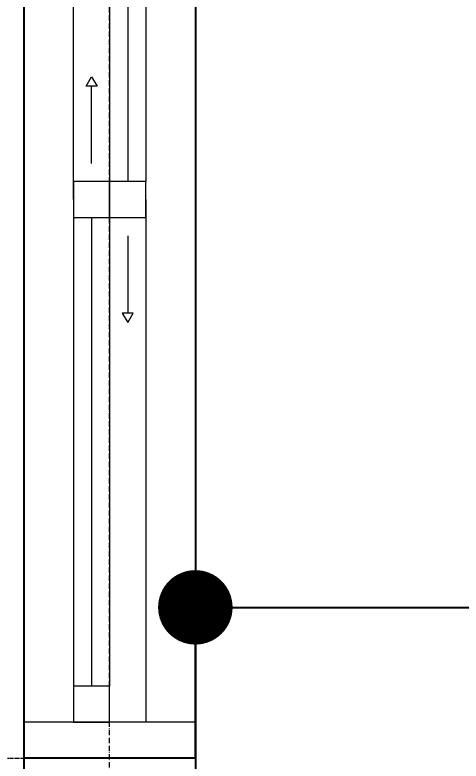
# Model space of a CAD drawing. Header units: millimetres. Extents: x -425671 to 598394, y -194194 to 343585.
# Drawn here: x 45602 to 46201, y 152028 to 153030 of the extents above; entities that cross this region are included whole.
import ezdxf

# ---------------------------------------------------------------- set-up
doc = ezdxf.new("R2010")
doc.units = ezdxf.units.MM
doc.linetypes.add('ACAD_ISO10W100', pattern=[18, 12, -3, 0, -3])
doc.linetypes.add('HIDDEN', pattern=[9.524999999999999, 6.35, -3.175])
for name, color, linetype, lineweight in [('230mm Wall', 250, 'Continuous', 25), ('Centre line', 30, 'Continuous', 9), ('Hidden', 250, 'Continuous', 5), ('S-DIM', 30, 'Continuous', 13), ('window', 250, 'Continuous', 13)]:
    doc.layers.add(name, color=color, linetype=linetype, lineweight=lineweight)
doc.styles.get("Standard").update_dxf_attribs({"font": 'arial.ttf'})
doc.dimstyles.new('ISO-25', dxfattribs={"dimtxt": 200, "dimasz": 180, "dimexe": 1.25, "dimexo": 0.625, "dimtad": 1, "dimtxsty": 'Standard', "dimblk": 'DOT', "dimcen": 2.5, "dimadec": 0, "dimazin": 0, "dimtfac": 1, "dimtmove": 0, "dimatfit": 3, "dimfxl": 0, "dimarcsym": 0})

# ---------------------------------------------------------------- blocks, each defined once
blk = doc.blocks.new('WINODO1')
at = {"layer": 'window'}
for p, q in [((2471212539.718373, 936769700.0654564), (2471213942.943959, 936769700.0654564)), ((2471212588.10558, 936769633.4524803), (2471213217.138051, 936769633.4524803)), ((2471213241.331166, 936769633.4524803), (2471213942.943959, 936769633.4524803)), ((2471213289.718373, 936769609.2589989), (2471213393.646107, 936769609.2589989)), ((2471212588.10558, 936769585.0653954), (2471213217.137562, 936769585.0653954)), ((2471213265.524769, 936769585.0653954), (2471213894.55724, 936769585.0653954)), ((2471213192.944447, 936769560.8719139), (2471213089.016713, 936769560.8719139)), ((2471213241.331166, 936769536.6784325), (2471212539.718373, 936769536.6784325)), ((2471213265.524769, 936769536.6784325), (2471213894.55724, 936769536.6784325)), ((2471212539.718373, 936769470.0654564), (2471213942.943959, 936769470.0654564))]:
    blk.add_line(p, q, dxfattribs=at)
at = {"layer": 'window', "linetype": 'Continuous'}
for p, q in [((2471213991.331166, 936769700.0654564), (2471213942.943959, 936769700.0654564)), ((2471213942.943959, 936769700.0654564), (2471213942.943959, 936769470.0654564)), ((2471213991.331166, 936769700.0654564), (2471213991.331166, 936769470.0654564)), ((2471213991.331166, 936769470.0654564), (2471213942.943959, 936769470.0654564))]:
    blk.add_line(p, q, dxfattribs=at)
at = {"layer": 'window', "color": 4}
for p, q in [((2471212588.10558, 936769609.2589989), (2471213217.138051, 936769609.2589989)), ((2471213265.524769, 936769560.8719139), (2471213894.55724, 936769560.8719139))]:
    blk.add_line(p, q, dxfattribs=at)
at = {"layer": 'window'}
for points in [[(2471213217.138051, 936769585.0653954), (2471213265.524769, 936769585.0653954), (2471213265.524769, 936769633.4524803), (2471213217.138051, 936769633.4524803)], [(2471213406.177845, 936769609.2589989), (2471213393.646107, 936769616.4941063), (2471213393.646107, 936769602.0237694)], [(2471213217.137562, 936769536.6784325), (2471213265.524769, 936769536.6784325), (2471213265.524769, 936769585.0653954), (2471213217.137562, 936769585.0653954)], [(2471213894.55724, 936769536.6784325), (2471213942.943959, 936769536.6784325), (2471213942.943959, 936769585.0653954), (2471213894.55724, 936769585.0653954)], [(2471213076.484974, 936769560.8719139), (2471213089.016713, 936769568.1070213), (2471213089.016713, 936769553.6368065)]]:
    blk.add_lwpolyline(points, close=True, dxfattribs=at)
blk = doc.blocks.new('_Dot')
at = {"color": 0, "linetype": 'ByBlock', "lineweight": -2}
blk.add_line((-0.5, 0), (-1, 0), dxfattribs=at)
at = {"color": 0, "linetype": 'ByBlock', "const_width": 0.5}
blk.add_lwpolyline([(-0.25, 0, 1), (0.25, 0, 1)], format="xyb", close=True, dxfattribs=at)
blk = doc.blocks.new('*D240')
at = {"layer": 'Defpoints', "color": 0, "transparency": 16777216}
for p in [(50039.02959641535, 152234.2469682803), (45844.02959641814, 152031.6189140212), (50039.02959641535, 152031.6189140212)]:
    blk.add_point(p, dxfattribs=at)
at = {"layer": 'S-DIM', "color": 0, "lineweight": -2, "transparency": 16777216}
for p, q in [((45844.02959641814, 152032.2439140212), (45844.02959641814, 152235.4969682803)), ((50039.02959641535, 152032.2439140212), (50039.02959641535, 152235.4969682803)), ((45944.02959641814, 152234.2469682803), (49939.02959641535, 152234.2469682803))]:
    blk.add_line(p, q, dxfattribs=at)
at = {"layer": 'S-DIM', "color": 0, "lineweight": -2, "transparency": 16777216, "xscale": 100, "yscale": 100, "zscale": 100, "rotation": 180}
blk.add_blockref('_Dot', (45844.02959641814, 152234.2469682803), dxfattribs=at)
at = {"layer": 'S-DIM', "color": 0, "lineweight": -2, "transparency": 16777216, "xscale": 100, "yscale": 100, "zscale": 100}
blk.add_blockref('_Dot', (50039.02959641535, 152234.2469682803), dxfattribs=at)
at = {"layer": 'S-DIM', "color": 0, "transparency": 16777216, "insert": (47941.52959641675, 152336.9865658246), "char_height": 200, "attachment_point": 5}
blk.add_mtext('4195', dxfattribs=at)

msp = doc.modelspace()

# ---------------------------------------------------------------- linework, layer by layer
at = {"layer": '230mm Wall', "transparency": 33554687}
msp.add_line((45844.02959641787, 154381.618914173), (45844.02959641787, 148331.598335486), dxfattribs=at)
at = {"layer": '230mm Wall'}
for p, q in [((45614.02959641321, 154161.6189141717), (45614.02959641321, 148331.598335486)), ((45844.02959641787, 152031.618914173), (45614.02959641321, 152031.618914173))]:
    msp.add_line(p, q, dxfattribs=at)
at = {"layer": 'Centre line', "linetype": 'ACAD_ISO10W100', "ltscale": 0.6}
msp.add_line((45729.01775702822, 140421.6189141704), (45729.04445613962, 172421.6189141704), dxfattribs=at)
at = {"layer": 'Hidden', "linetype": 'HIDDEN', "ltscale": 0.2}
msp.add_lwpolyline([(45614.02959641349, 153531.6189139911), (45164.02959641349, 153531.6189139911), (45164.02959641349, 152031.6189139911), (45614.02959641349, 152031.6189139911)], close=True, dxfattribs=at)

# ---------------------------------------------------------------- block references
at = {"layer": 'window', "linetype": 'Continuous', "rotation": 270}
msp.add_blockref('WINODO1', (-936723856.0358601, 2471366022.950079), dxfattribs=at)

# ---------------------------------------------------------------- dimensions: what is measured, and where the dimension line sits
at = {"layer": 'S-DIM'}
dim = msp.add_linear_dim(base=(50039.02959641535, 152234.2469682803), p1=(45844.02959641814, 152031.6189140212), p2=(50039.02959641535, 152031.6189140212), dimstyle='ISO-25', override={"dimasz": 100}, dxfattribs=at)
dim.commit()
dim.dimension.update_dxf_attribs({"geometry": '*D240', "text_midpoint": (47941.52959641675, 152336.9865658246)})

doc.saveas('drawing.dxf')
